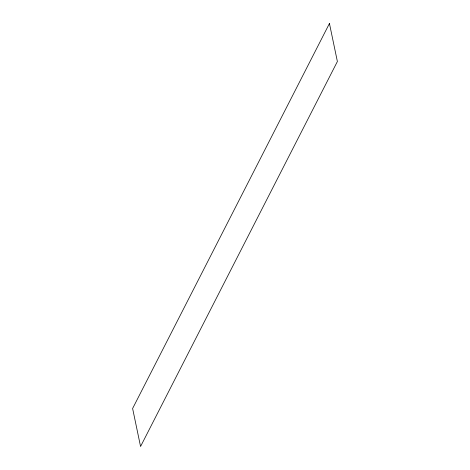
<?xml version="1.0" encoding="UTF-8"?>
<svg xmlns="http://www.w3.org/2000/svg" width="470" height="470" viewBox="0 0 470 470"><rect width="100%" height="100%" fill="white"/><g stroke="black" fill="none" stroke-linecap="round" stroke-linejoin="round"><path stroke-width="0.7" d="M329.441 23.5L132.616 408.489L140.559 446.5L337.384 61.511L329.441 23.5"/></g></svg>
